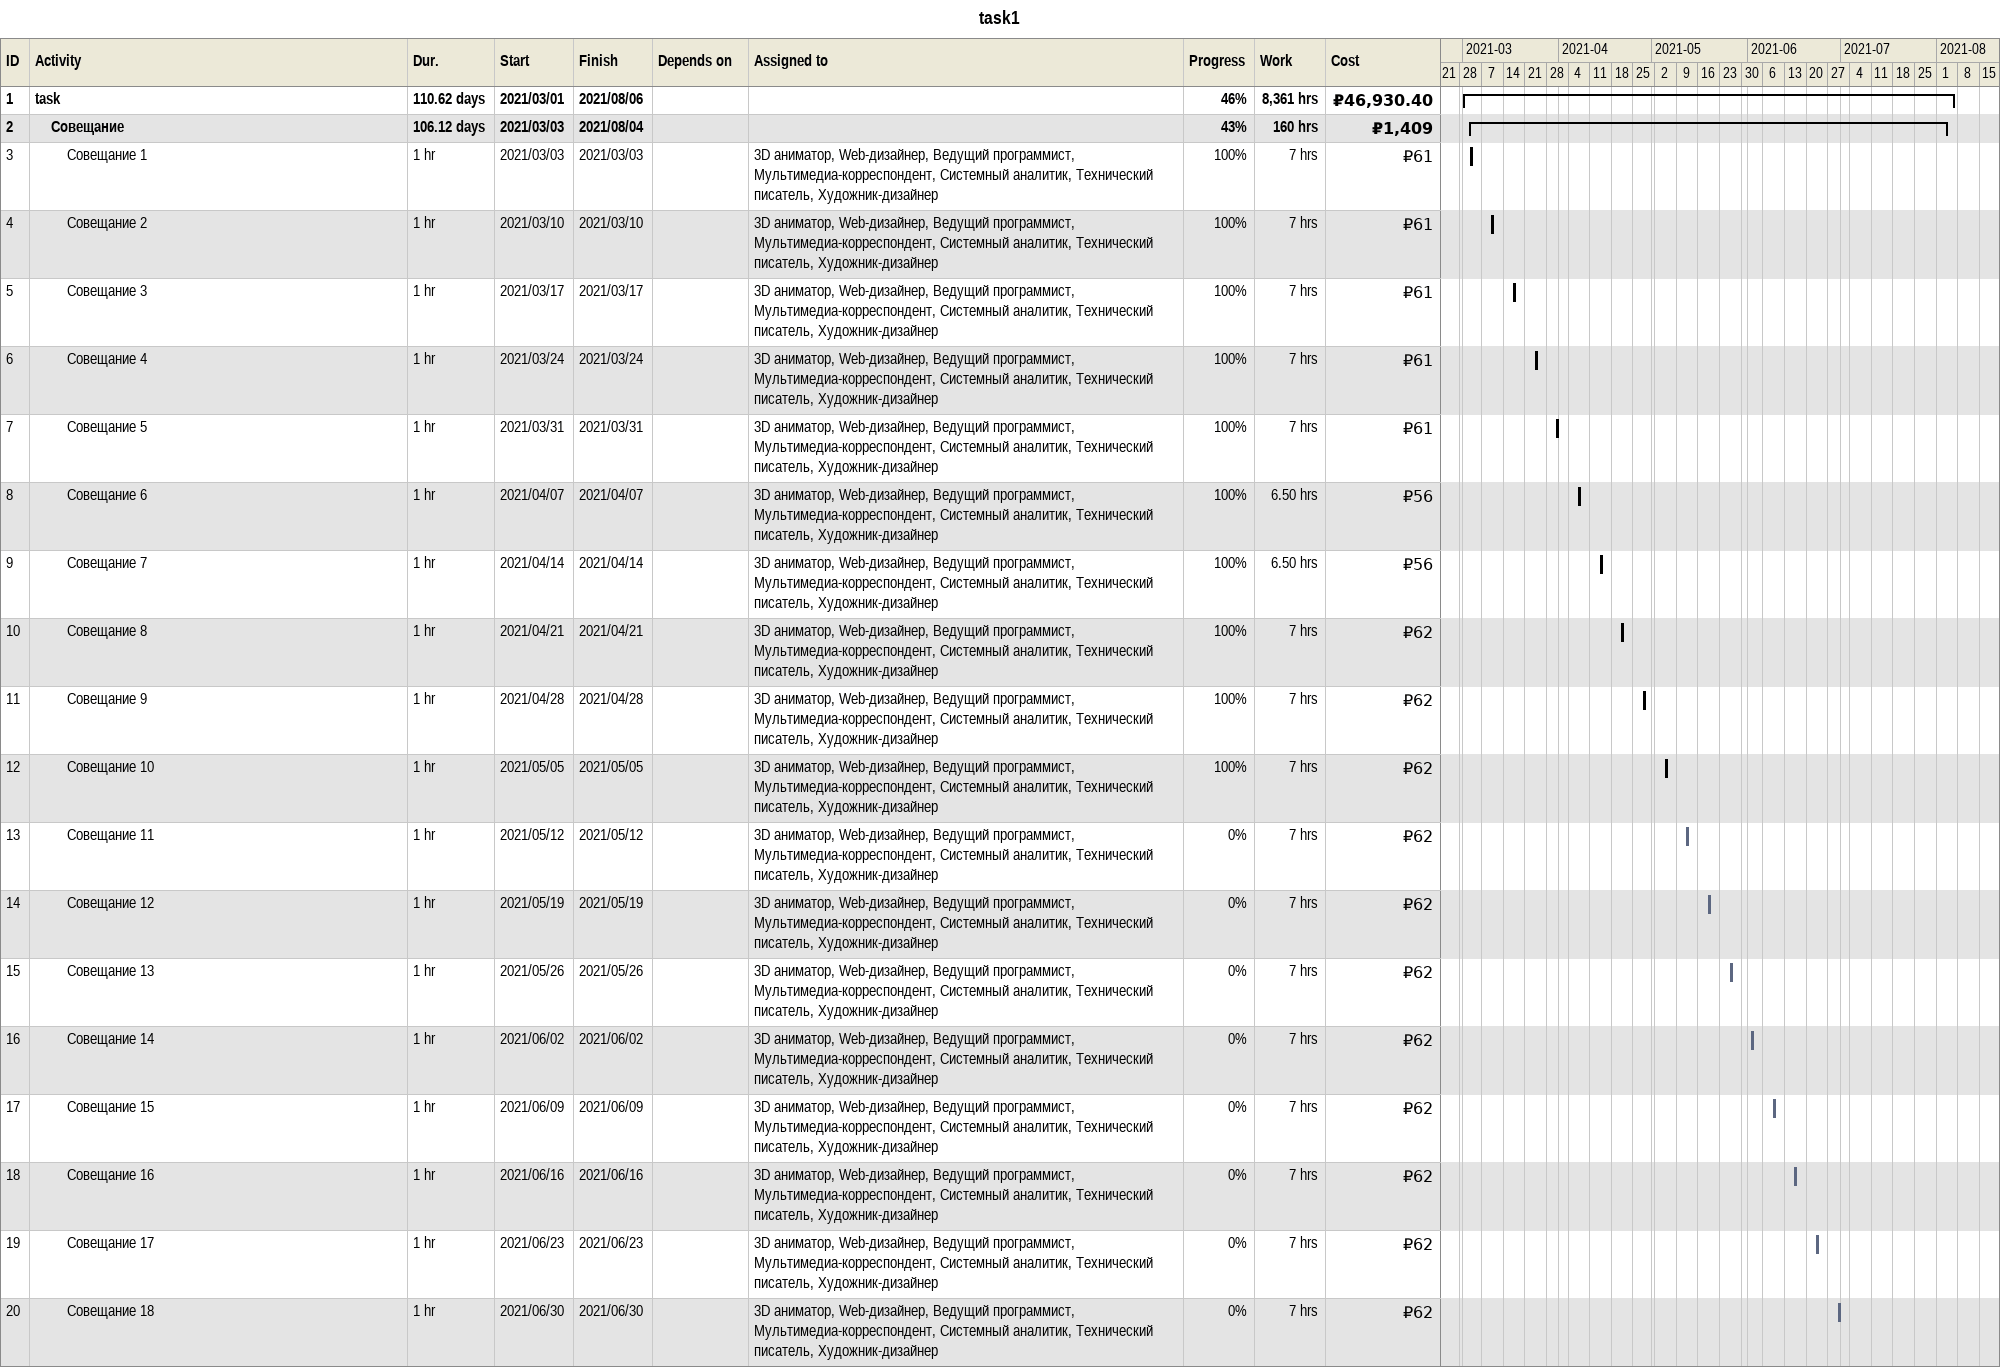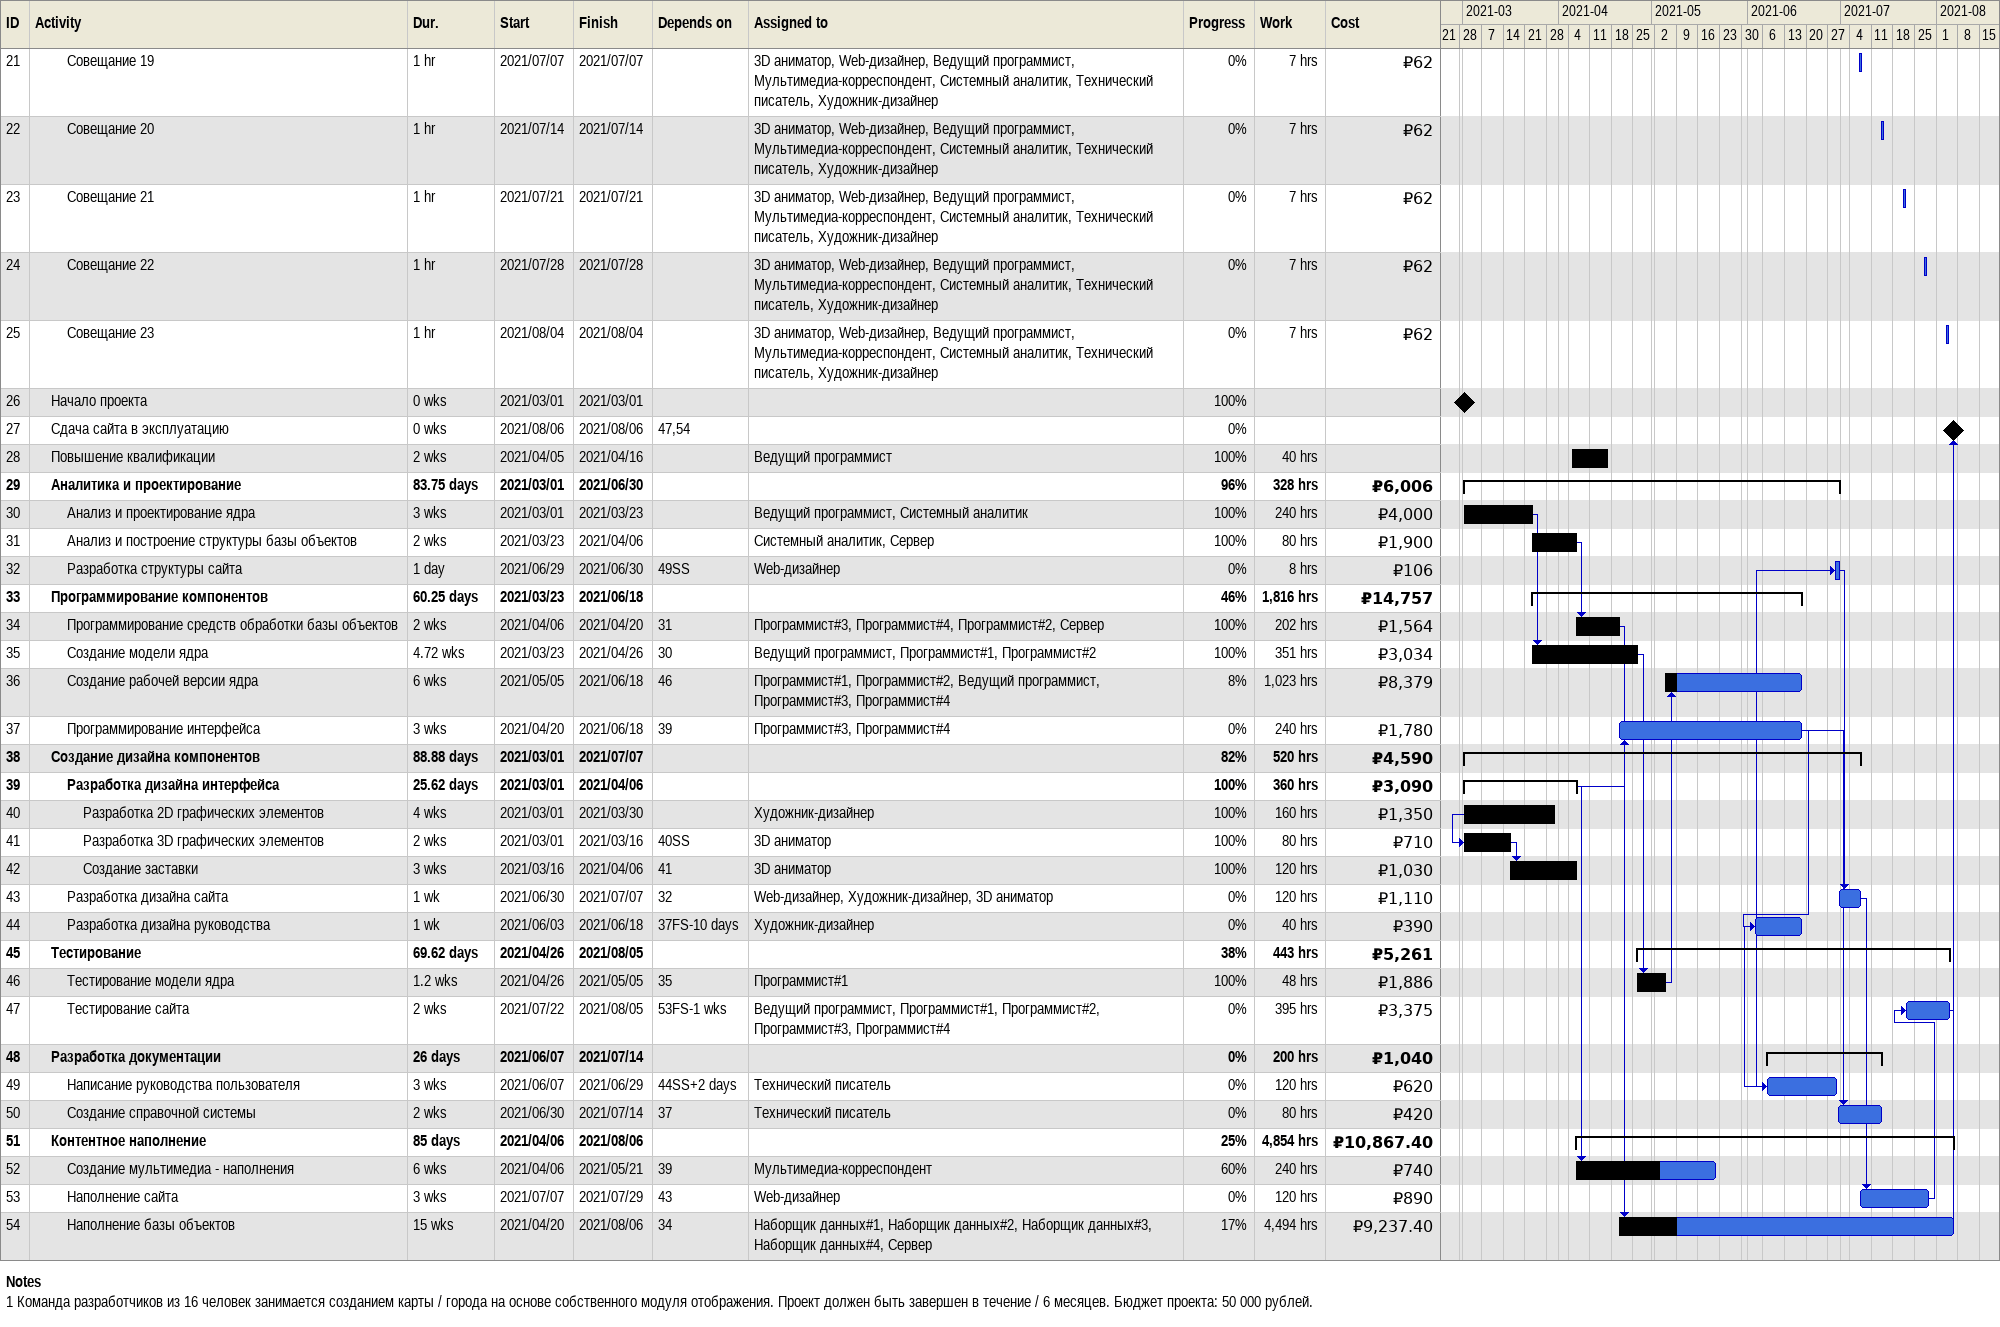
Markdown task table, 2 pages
task1

| ID | Level | Task | Duration | Start | Finish | Predecessors | Resources | % complete | Work (h) | Cost (₽) |
|---|---|---|---|---|---|---|---|---|---|---|
| 1 | 1 | **task** | 110.62d | 2021-03-01 | 2021-08-06 |  |  | 46 | 8361 | 46930.40 |
| 2 | 2 | **Совещание** | 106.12d | 2021-03-03 | 2021-08-04 |  |  | 43 | 160 | 1409 |
| 3 | 3 | Совещание 1 | 1h | 2021-03-03 | 2021-03-03 |  | 3D аниматор, Web-дизайнер, Ведущий программист, Мультимедиа-корреспондент, Системный аналитик, Технический писатель, Художник-дизайнер | 100 | 7 | 61 |
| 4 | 3 | Совещание 2 | 1h | 2021-03-10 | 2021-03-10 |  | 3D аниматор, Web-дизайнер, Ведущий программист, Мультимедиа-корреспондент, Системный аналитик, Технический писатель, Художник-дизайнер | 100 | 7 | 61 |
| 5 | 3 | Совещание 3 | 1h | 2021-03-17 | 2021-03-17 |  | 3D аниматор, Web-дизайнер, Ведущий программист, Мультимедиа-корреспондент, Системный аналитик, Технический писатель, Художник-дизайнер | 100 | 7 | 61 |
| 6 | 3 | Совещание 4 | 1h | 2021-03-24 | 2021-03-24 |  | 3D аниматор, Web-дизайнер, Ведущий программист, Мультимедиа-корреспондент, Системный аналитик, Технический писатель, Художник-дизайнер | 100 | 7 | 61 |
| 7 | 3 | Совещание 5 | 1h | 2021-03-31 | 2021-03-31 |  | 3D аниматор, Web-дизайнер, Ведущий программист, Мультимедиа-корреспондент, Системный аналитик, Технический писатель, Художник-дизайнер | 100 | 7 | 61 |
| 8 | 3 | Совещание 6 | 1h | 2021-04-07 | 2021-04-07 |  | 3D аниматор, Web-дизайнер, Ведущий программист, Мультимедиа-корреспондент, Системный аналитик, Технический писатель, Художник-дизайнер | 100 | 6.50 | 56 |
| 9 | 3 | Совещание 7 | 1h | 2021-04-14 | 2021-04-14 |  | 3D аниматор, Web-дизайнер, Ведущий программист, Мультимедиа-корреспондент, Системный аналитик, Технический писатель, Художник-дизайнер | 100 | 6.50 | 56 |
| 10 | 3 | Совещание 8 | 1h | 2021-04-21 | 2021-04-21 |  | 3D аниматор, Web-дизайнер, Ведущий программист, Мультимедиа-корреспондент, Системный аналитик, Технический писатель, Художник-дизайнер | 100 | 7 | 62 |
| 11 | 3 | Совещание 9 | 1h | 2021-04-28 | 2021-04-28 |  | 3D аниматор, Web-дизайнер, Ведущий программист, Мультимедиа-корреспондент, Системный аналитик, Технический писатель, Художник-дизайнер | 100 | 7 | 62 |
| 12 | 3 | Совещание 10 | 1h | 2021-05-05 | 2021-05-05 |  | 3D аниматор, Web-дизайнер, Ведущий программист, Мультимедиа-корреспондент, Системный аналитик, Технический писатель, Художник-дизайнер | 100 | 7 | 62 |
| 13 | 3 | Совещание 11 | 1h | 2021-05-12 | 2021-05-12 |  | 3D аниматор, Web-дизайнер, Ведущий программист, Мультимедиа-корреспондент, Системный аналитик, Технический писатель, Художник-дизайнер | 0 | 7 | 62 |
| 14 | 3 | Совещание 12 | 1h | 2021-05-19 | 2021-05-19 |  | 3D аниматор, Web-дизайнер, Ведущий программист, Мультимедиа-корреспондент, Системный аналитик, Технический писатель, Художник-дизайнер | 0 | 7 | 62 |
| 15 | 3 | Совещание 13 | 1h | 2021-05-26 | 2021-05-26 |  | 3D аниматор, Web-дизайнер, Ведущий программист, Мультимедиа-корреспондент, Системный аналитик, Технический писатель, Художник-дизайнер | 0 | 7 | 62 |
| 16 | 3 | Совещание 14 | 1h | 2021-06-02 | 2021-06-02 |  | 3D аниматор, Web-дизайнер, Ведущий программист, Мультимедиа-корреспондент, Системный аналитик, Технический писатель, Художник-дизайнер | 0 | 7 | 62 |
| 17 | 3 | Совещание 15 | 1h | 2021-06-09 | 2021-06-09 |  | 3D аниматор, Web-дизайнер, Ведущий программист, Мультимедиа-корреспондент, Системный аналитик, Технический писатель, Художник-дизайнер | 0 | 7 | 62 |
| 18 | 3 | Совещание 16 | 1h | 2021-06-16 | 2021-06-16 |  | 3D аниматор, Web-дизайнер, Ведущий программист, Мультимедиа-корреспондент, Системный аналитик, Технический писатель, Художник-дизайнер | 0 | 7 | 62 |
| 19 | 3 | Совещание 17 | 1h | 2021-06-23 | 2021-06-23 |  | 3D аниматор, Web-дизайнер, Ведущий программист, Мультимедиа-корреспондент, Системный аналитик, Технический писатель, Художник-дизайнер | 0 | 7 | 62 |
| 20 | 3 | Совещание 18 | 1h | 2021-06-30 | 2021-06-30 |  | 3D аниматор, Web-дизайнер, Ведущий программист, Мультимедиа-корреспондент, Системный аналитик, Технический писатель, Художник-дизайнер | 0 | 7 | 62 |
| 21 | 3 | Совещание 19 | 1h | 2021-07-07 | 2021-07-07 |  | 3D аниматор, Web-дизайнер, Ведущий программист, Мультимедиа-корреспондент, Системный аналитик, Технический писатель, Художник-дизайнер | 0 | 7 | 62 |
| 22 | 3 | Совещание 20 | 1h | 2021-07-14 | 2021-07-14 |  | 3D аниматор, Web-дизайнер, Ведущий программист, Мультимедиа-корреспондент, Системный аналитик, Технический писатель, Художник-дизайнер | 0 | 7 | 62 |
| 23 | 3 | Совещание 21 | 1h | 2021-07-21 | 2021-07-21 |  | 3D аниматор, Web-дизайнер, Ведущий программист, Мультимедиа-корреспондент, Системный аналитик, Технический писатель, Художник-дизайнер | 0 | 7 | 62 |
| 24 | 3 | Совещание 22 | 1h | 2021-07-28 | 2021-07-28 |  | 3D аниматор, Web-дизайнер, Ведущий программист, Мультимедиа-корреспондент, Системный аналитик, Технический писатель, Художник-дизайнер | 0 | 7 | 62 |
| 25 | 3 | Совещание 23 | 1h | 2021-08-04 | 2021-08-04 |  | 3D аниматор, Web-дизайнер, Ведущий программист, Мультимедиа-корреспондент, Системный аналитик, Технический писатель, Художник-дизайнер | 0 | 7 | 62 |
| 26 | 2 | Начало проекта | 0w | 2021-03-01 | 2021-03-01 |  |  | 100 |  |  |
| 27 | 2 | Сдача сайта в эксплуатацию | 0w | 2021-08-06 | 2021-08-06 | 47, 54 |  | 0 |  |  |
| 28 | 2 | Повышение квалификации | 2w | 2021-04-05 | 2021-04-16 |  | Ведущий программист | 100 | 40 |  |
| 29 | 2 | **Аналитика и проектирование** | 83.75d | 2021-03-01 | 2021-06-30 |  |  | 96 | 328 | 6006 |
| 30 | 3 | Анализ и проектирование ядра | 3w | 2021-03-01 | 2021-03-23 |  | Ведущий программист, Системный аналитик | 100 | 240 | 4000 |
| 31 | 3 | Анализ и построение структуры базы объектов | 2w | 2021-03-23 | 2021-04-06 |  | Системный аналитик, Сервер | 100 | 80 | 1900 |
| 32 | 3 | Разработка структуры сайта | 1d | 2021-06-29 | 2021-06-30 | 49SS | Web-дизайнер | 0 | 8 | 106 |
| 33 | 2 | **Программирование компонентов** | 60.25d | 2021-03-23 | 2021-06-18 |  |  | 46 | 1816 | 14757 |
| 34 | 3 | Программирование средств обработки базы объектов | 2w | 2021-04-06 | 2021-04-20 | 31 | Программист#3, Программист#4, Программист#2, Сервер | 100 | 202 | 1564 |
| 35 | 3 | Создание модели ядра | 4.72w | 2021-03-23 | 2021-04-26 | 30 | Ведущий программист, Программист#1, Программист#2 | 100 | 351 | 3034 |
| 36 | 3 | Создание рабочей версии ядра | 6w | 2021-05-05 | 2021-06-18 | 46 | Программист#1, Программист#2, Ведущий программист, Программист#3, Программист#4 | 8 | 1023 | 8379 |
| 37 | 3 | Программирование интерфейса | 3w | 2021-04-20 | 2021-06-18 | 39 | Программист#3, Программист#4 | 0 | 240 | 1780 |
| 38 | 2 | **Создание дизайна компонентов** | 88.88d | 2021-03-01 | 2021-07-07 |  |  | 82 | 520 | 4590 |
| 39 | 3 | **Разработка дизайна интерфейса** | 25.62d | 2021-03-01 | 2021-04-06 |  |  | 100 | 360 | 3090 |
| 40 | 4 | Разработка 2D графических элементов | 4w | 2021-03-01 | 2021-03-30 |  | Художник-дизайнер | 100 | 160 | 1350 |
| 41 | 4 | Разработка 3D графических элементов | 2w | 2021-03-01 | 2021-03-16 | 40SS | 3D аниматор | 100 | 80 | 710 |
| 42 | 4 | Создание заставки | 3w | 2021-03-16 | 2021-04-06 | 41 | 3D аниматор | 100 | 120 | 1030 |
| 43 | 3 | Разработка дизайна сайта | 1w | 2021-06-30 | 2021-07-07 | 32 | Web-дизайнер, Художник-дизайнер, 3D аниматор | 0 | 120 | 1110 |
| 44 | 3 | Разработка дизайна руководства | 1w | 2021-06-03 | 2021-06-18 | 37FS-10d | Художник-дизайнер | 0 | 40 | 390 |
| 45 | 2 | **Тестирование** | 69.62d | 2021-04-26 | 2021-08-05 |  |  | 38 | 443 | 5261 |
| 46 | 3 | Тестирование модели ядра | 1.2w | 2021-04-26 | 2021-05-05 | 35 | Программист#1 | 100 | 48 | 1886 |
| 47 | 3 | Тестирование сайта | 2w | 2021-07-22 | 2021-08-05 | 53FS-1w | Ведущий программист, Программист#1, Программист#2, Программист#3, Программист#4 | 0 | 395 | 3375 |
| 48 | 2 | **Разработка документации** | 26d | 2021-06-07 | 2021-07-14 |  |  | 0 | 200 | 1040 |
| 49 | 3 | Написание руководства пользователя | 3w | 2021-06-07 | 2021-06-29 | 44SS+2d | Технический писатель | 0 | 120 | 620 |
| 50 | 3 | Создание справочной системы | 2w | 2021-06-30 | 2021-07-14 | 37 | Технический писатель | 0 | 80 | 420 |
| 51 | 2 | **Контентное наполнение** | 85d | 2021-04-06 | 2021-08-06 |  |  | 25 | 4854 | 10867.40 |
| 52 | 3 | Создание мультимедиа - наполнения | 6w | 2021-04-06 | 2021-05-21 | 39 | Мультимедиа-корреспондент | 60 | 240 | 740 |
| 53 | 3 | Наполнение сайта | 3w | 2021-07-07 | 2021-07-29 | 43 | Web-дизайнер | 0 | 120 | 890 |
| 54 | 3 | Наполнение базы объектов | 15w | 2021-04-20 | 2021-08-06 | 34 | Наборщик данных#1, Наборщик данных#2, Наборщик данных#3, Наборщик данных#4, Сервер | 17 | 4494 | 9237.40 |

Notes
- 1: Команда разработчиков из 16 человек занимается созданием карты / города на основе собственного модуля отображения. Проект должен быть завершен в течение / 6 месяцев. Бюджет проекта: 50 000 рублей.
